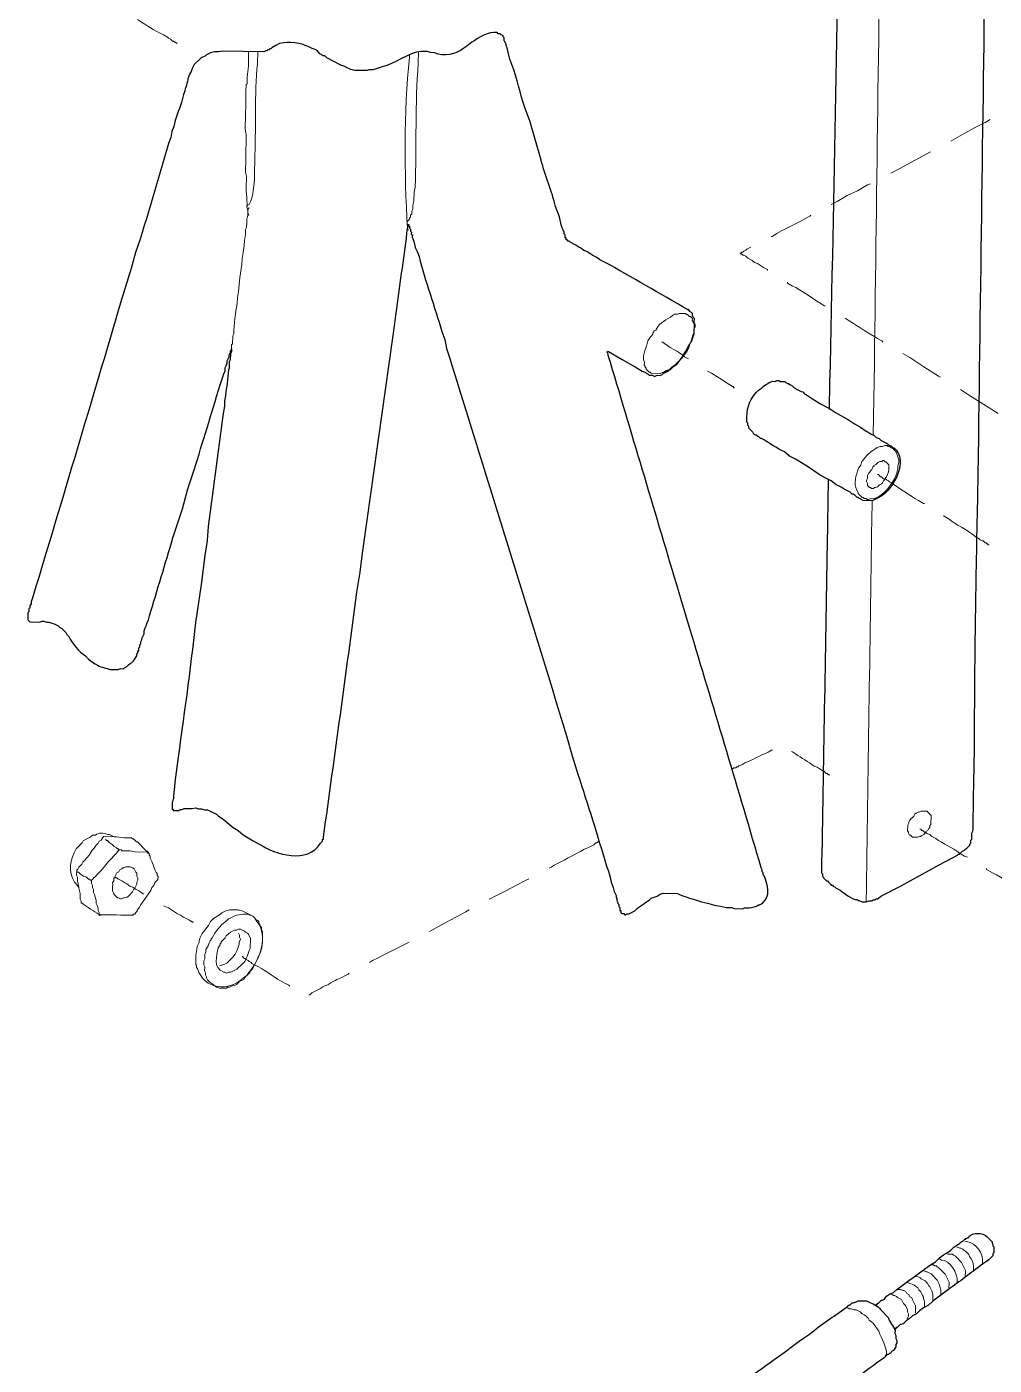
# Model space of a CAD drawing. Extents: x 0 to 563, y 0 to 205.
# Drawn here: x 450.97 to 475.65, y 32.07 to 66.21 of the extents above; entities that cross this region are included whole.
import ezdxf

# ---------------------------------------------------------------- set-up
doc = ezdxf.new("R2010")
doc.units = 0
doc.header["$LTSCALE"] = 0.3
doc.header["$MEASUREMENT"] = 0
doc.layers.add('1', color=1, linetype='CONTINUOUS')

msp = doc.modelspace()

# ---------------------------------------------------------------- linework, layer by layer
at = {"layer": '1', "color": 41, "lineweight": 25}
for points in [[(471.447, 56.45), (471.458, 57.142, 0.001726), (471.738, 71.806), (471.738, 71.832), (471.738, 71.858), (471.687, 71.859), (471.637, 71.911)], [(475.136, 47.359), (475.144, 47.795, -0.004508), (475.221, 53.769), (475.247, 55.282, -0.000091), (475.438, 69.255), (475.439, 69.357)], [(453.744, 60.449), (453.634, 60.041), (453.362, 59.173, -0.001525), (451.13, 51.698), (451.076, 51.545), (451.076, 51.494), (451.049, 51.443), (451.048, 51.392), (451.022, 51.366), (451.021, 51.289), (450.995, 51.264), (450.993, 51.162)], [(458.458, 45.391), (458.511, 45.441), (458.512, 45.492), (458.537, 45.492), (458.538, 45.543, 0.001069), (459.39, 51.786), (459.475, 52.297), (459.535, 52.784), (459.681, 53.807, -0.000188), (460.354, 58.642), (460.384, 58.847), (460.412, 59.026)], [(461.556, 58.442), (461.63, 58.235), (461.677, 58.004), (461.75, 57.772, -0.001105), (464.738, 48.129), (464.883, 47.613), (465.028, 47.149, -0.007757), (465.757, 44.803), (465.806, 44.674), (465.855, 44.519), (465.878, 44.391), (465.927, 44.261), (465.951, 44.159), (466.001, 44.055), (466, 44.004), (466.025, 43.978), (466.024, 43.926), (466.049, 43.875), (466.048, 43.849), (466.074, 43.823), (466.073, 43.772), (466.098, 43.746), (466.097, 43.669), (466.122, 43.668), (466.121, 43.617), (466.147, 43.591), (466.198, 43.59), (466.223, 43.564), (466.249, 43.564), (466.275, 43.589), (466.326, 43.588), (466.481, 43.662)], [(453.744, 50.114), (453.771, 50.165), (453.772, 50.216), (453.798, 50.241), (453.799, 50.293), (453.824, 50.292), (453.826, 50.369), (453.852, 50.394), (453.853, 50.445), (453.879, 50.471), (453.88, 50.522), (453.906, 50.573), (453.907, 50.624), (453.934, 50.675), (453.96, 50.726), (453.962, 50.803), (453.989, 50.879), (454.015, 50.93), (454.042, 51.006), (454.069, 51.083), (454.096, 51.185, 0.002824), (454.695, 53.175), (454.776, 53.43), (454.939, 53.914), (455.076, 54.425), (455.238, 54.909, 0.003105), (455.89, 57.052), (455.917, 57.129), (455.944, 57.205), (455.971, 57.282), (455.998, 57.358), (456.025, 57.435), (456.027, 57.512), (456.053, 57.562), (456.08, 57.639), (456.081, 57.69), (456.107, 57.741), (456.134, 57.792), (456.135, 57.869), (456.161, 57.894), (456.162, 57.945), (456.188, 57.97), (456.189, 57.996), (456.187, 57.919), (456.161, 57.868), (456.158, 57.714), (456.132, 57.664), (456.129, 57.51)], [(469.779, 44.554), (469.754, 44.58), (469.755, 44.631), (469.73, 44.657), (469.731, 44.709), (469.706, 44.76, 0.001091), (467.936, 50.689), (467.669, 51.566), (467.548, 51.978, 0.000344), (465.803, 57.83), (465.803, 57.856), (465.778, 57.907), (465.779, 57.933), (465.805, 57.932), (466.16, 57.721), (466.49, 57.536), (466.668, 57.43), (466.744, 57.403), (466.769, 57.377), (466.82, 57.351), (466.845, 57.325), (466.922, 57.323), (466.973, 57.297), (466.999, 57.296), (467.051, 57.321), (467.128, 57.32), (467.179, 57.344), (467.205, 57.37), (467.309, 57.419), (467.335, 57.444), (467.387, 57.469), (467.465, 57.545), (467.569, 57.62), (467.647, 57.721)], [(455.598, 53.467), (455.566, 53.109), (455.508, 52.725), (455.418, 51.983), (455.303, 51.241, -0.005948), (454.829, 47.582, 0.015186), (454.709, 46.558)], [(453.382, 20.218), (454.265, 20.87), (455.174, 21.521, -0.000297), (468.677, 31.238), (469.067, 31.539, 0.012492), (470.781, 32.766), (470.859, 32.816), (470.936, 32.865)]]:
    msp.add_lwpolyline(points, format="xyb", dxfattribs=at)
at = {"layer": '1', "color": 41, "lineweight": 13}
for points in [[(472.777, 71.122), (472.777, 71.096, 0.000691), (472.587, 57.174), (472.563, 55.79)], [(472.674, 54.788), (472.7, 54.787), (472.725, 54.761), (472.75, 54.735), (472.776, 54.735), (472.801, 54.708), (472.826, 54.682), (472.878, 54.682), (472.903, 54.655), (472.954, 54.629), (472.979, 54.603), (473.03, 54.576, 0.015877), (473.714, 54.129), (473.841, 54.049), (473.867, 54.049)], [(472.535, 54.123), (472.526, 53.61, 0.000265), (472.384, 43.919), (472.384, 43.893)]]:
    msp.add_lwpolyline(points, format="xyb", dxfattribs=at)
for points in [[(454.455, 66.002), (454.557, 65.949), (454.582, 65.922), (454.633, 65.896), (454.658, 65.87), (454.683, 65.844), (454.709, 65.843), (454.734, 65.817), (454.76, 65.817), (454.785, 65.791), (454.81, 65.79)], [(456.624, 65.374), (456.628, 65.579)], [(456.853, 65.268), (456.858, 65.575)], [(460.956, 65.274), (460.962, 65.581)], [(460.728, 65.432), (460.73, 65.509)], [(456.561, 64.683), (456.562, 64.734), (456.588, 64.759)], [(456.565, 63.452), (456.542, 63.606), (456.548, 63.965)], [(474.54, 63.295), (474.902, 63.494), (475.161, 63.643), (475.42, 63.767), (475.549, 63.842)], [(473.012, 62.475), (473.245, 62.599), (474.022, 63.022)], [(456.571, 62.298), (456.573, 62.4), (456.549, 62.503)], [(456.78, 62.525), (456.784, 62.781)], [(471.486, 61.681), (471.641, 61.755), (471.9, 61.905), (472.158, 62.028), (472.417, 62.178), (472.495, 62.202)], [(460.656, 61.253), (460.682, 61.252), (460.734, 61.303), (460.734, 61.328), (460.76, 61.353), (460.761, 61.405), (460.787, 61.43), (460.789, 61.507), (460.815, 61.558), (460.817, 61.66), (460.844, 61.762), (460.848, 61.993), (460.876, 62.121)], [(456.585, 61.631), (456.611, 61.656), (456.637, 61.681)], [(456.632, 61.399), (456.608, 61.477), (456.609, 61.528), (456.585, 61.605)], [(456.609, 61.528), (456.609, 61.553), (456.635, 61.579), (456.636, 61.604)], [(456.337, 59.148), (456.34, 59.301), (456.368, 59.455), (456.4, 59.813), (456.457, 60.146), (456.459, 60.299), (456.488, 60.453), (456.516, 60.632), (456.519, 60.76), (456.547, 60.913), (456.549, 61.042), (456.576, 61.092), (456.578, 61.221)], [(470.942, 61.383), (470.968, 61.408)], [(460.703, 61.021), (460.679, 61.073)], [(469.958, 60.861), (469.984, 60.861)], [(469.866, 59.991), (469.867, 60.016), (469.765, 60.069), (469.689, 60.122), (469.613, 60.175), (469.537, 60.202), (469.461, 60.254), (469.359, 60.307), (469.309, 60.359), (469.258, 60.386), (469.232, 60.386), (469.207, 60.412), (469.181, 60.413), (469.182, 60.439), (469.156, 60.439), (469.182, 60.439), (469.208, 60.464), (469.233, 60.463), (469.26, 60.489), (469.311, 60.513), (469.337, 60.538), (469.389, 60.563), (469.441, 60.588)], [(470.501, 59.595), (470.374, 59.674), (470.374, 59.7)], [(471.338, 59.093), (471.313, 59.094)], [(467.488, 58.878), (467.565, 58.877), (467.616, 58.901), (467.77, 58.899), (467.795, 58.873), (467.821, 58.872), (467.846, 58.846), (467.871, 58.82), (467.897, 58.82), (467.948, 58.767), (467.947, 58.716), (467.972, 58.69), (467.971, 58.664), (467.997, 58.638), (467.992, 58.382), (467.965, 58.305), (467.938, 58.203), (467.885, 58.127), (467.858, 58.025), (467.805, 57.924), (467.726, 57.822), (467.673, 57.746), (467.595, 57.671), (467.517, 57.595), (467.439, 57.545), (467.361, 57.47), (467.284, 57.445), (467.206, 57.395), (467.18, 57.396), (467.128, 57.371), (466.898, 57.375), (466.872, 57.401), (466.847, 57.402), (466.822, 57.428), (466.796, 57.454), (466.771, 57.48), (466.772, 57.505), (466.746, 57.531), (466.747, 57.557), (466.722, 57.583), (466.723, 57.66), (466.698, 57.712), (466.7, 57.814), (466.728, 57.916), (466.754, 57.993), (466.782, 58.095), (466.809, 58.197), (466.862, 58.273), (466.941, 58.374), (466.941, 58.4), (466.967, 58.425), (466.968, 58.451), (467.019, 58.476), (467.072, 58.577)], [(471.922, 58.724), (471.846, 58.777)], [(456.189, 57.996), (456.191, 58.099), (456.217, 58.124), (456.22, 58.329), (456.247, 58.38)], [(467.168, 58.165), (467.193, 58.165)], [(472.81, 58.17), (472.785, 58.196)], [(467.751, 57.796), (467.853, 57.743)], [(474.282, 57.273), (474.231, 57.3), (473.85, 57.537), (473.495, 57.774), (473.318, 57.88)], [(468.335, 57.427), (468.436, 57.374)], [(468.969, 57.031), (468.995, 57.031), (468.994, 57.005), (469.02, 57.005)], [(475.753, 56.35), (474.992, 56.825), (474.789, 56.957)], [(472.661, 55.48), (472.738, 55.505), (472.789, 55.504), (472.867, 55.528), (472.918, 55.527), (472.943, 55.501), (472.994, 55.5), (473.02, 55.474), (473.045, 55.474), (473.07, 55.448), (473.121, 55.395), (473.146, 55.369), (473.146, 55.344), (473.17, 55.292), (473.195, 55.215), (473.219, 55.163), (473.218, 55.086), (473.191, 55.009), (473.19, 54.933), (473.162, 54.83), (473.135, 54.754), (473.108, 54.677)], [(472.163, 54.873), (472.19, 54.95), (472.243, 55.026), (472.27, 55.128), (472.296, 55.128), (472.296, 55.153), (472.322, 55.178)], [(472.904, 54.732), (472.878, 54.707), (472.852, 54.656), (472.826, 54.631), (472.799, 54.58), (472.773, 54.555), (472.721, 54.53), (472.695, 54.505), (472.669, 54.48), (472.617, 54.455), (472.592, 54.456), (472.566, 54.43), (472.514, 54.431), (472.489, 54.457), (472.464, 54.458), (472.413, 54.51), (472.414, 54.561), (472.389, 54.613), (472.39, 54.639), (472.416, 54.689), (472.418, 54.766), (472.444, 54.817), (472.47, 54.842), (472.497, 54.893), (472.523, 54.918), (472.549, 54.969), (472.55, 54.995), (472.575, 54.994), (472.576, 55.02), (472.628, 55.045), (472.654, 55.07), (472.68, 55.095), (472.731, 55.12), (472.783, 55.119), (472.809, 55.144), (472.834, 55.144), (472.86, 55.118), (472.885, 55.117), (472.936, 55.065), (472.961, 55.039), (472.96, 54.988)], [(472.639, 54.198), (472.561, 54.174), (472.51, 54.175), (472.433, 54.151), (472.407, 54.151), (472.382, 54.177), (472.33, 54.178), (472.305, 54.204), (472.28, 54.205), (472.179, 54.309), (472.179, 54.335)], [(474.349, 53.733), (474.374, 53.732), (474.501, 53.653)], [(475.135, 53.232), (475.16, 53.206), (475.262, 53.153), (475.287, 53.127), (475.338, 53.1), (475.364, 53.1), (475.414, 53.048), (475.44, 53.047), (475.465, 53.021), (475.49, 53.021), (475.49, 52.995), (475.516, 52.995)], [(469.885, 47.706), (469.963, 47.756), (469.988, 47.756)], [(470.475, 47.722), (470.501, 47.721), (470.577, 47.669)], [(468.954, 47.287), (468.98, 47.286), (469.006, 47.311), (469.057, 47.31), (469.083, 47.336), (469.109, 47.335), (469.135, 47.36), (469.213, 47.385), (469.29, 47.435)], [(471.058, 47.353), (471.135, 47.326), (471.211, 47.273), (471.287, 47.221), (471.313, 47.22), (471.338, 47.194), (471.363, 47.168), (471.389, 47.168), (471.414, 47.141), (471.439, 47.141), (471.439, 47.115)], [(452.224, 45.242), (452.381, 45.393), (452.407, 45.444), (452.485, 45.494), (452.588, 45.543), (452.641, 45.594), (452.717, 45.593)], [(452.973, 45.562), (452.922, 45.563), (452.922, 45.538), (452.896, 45.538), (452.896, 45.513), (452.869, 45.462), (452.817, 45.437), (452.791, 45.386), (452.739, 45.336), (452.686, 45.26), (452.634, 45.209), (452.555, 45.082), (452.45, 44.956), (452.398, 44.906), (452.371, 44.855), (452.319, 44.804), (452.293, 44.779), (452.267, 44.728), (452.24, 44.703), (452.238, 44.575), (452.263, 44.523), (452.261, 44.421), (452.285, 44.318)], [(453.327, 45.223), (453.301, 45.223), (453.301, 45.249), (453.276, 45.25), (453.251, 45.276), (453.2, 45.302), (453.149, 45.354), (453.073, 45.407), (453.048, 45.433), (453.023, 45.459), (452.997, 45.459), (452.972, 45.486)], [(453.026, 45.613), (453.077, 45.612), (453.178, 45.559)], [(454.069, 45.133), (454.069, 45.159), (454.044, 45.159), (454.044, 45.185), (454.018, 45.185), (453.993, 45.211), (453.792, 45.42), (453.766, 45.421), (453.741, 45.447), (453.69, 45.499), (453.665, 45.499), (453.64, 45.525), (453.537, 45.527)], [(465.563, 45.422), (465.537, 45.422), (465.511, 45.397), (465.485, 45.398), (465.459, 45.372), (465.433, 45.347), (465.278, 45.273), (465.226, 45.248), (465.175, 45.223), (465.097, 45.173)], [(473.749, 45.742), (473.775, 45.741), (473.8, 45.715), (473.825, 45.715), (473.876, 45.663), (473.902, 45.662), (473.927, 45.636), (474.003, 45.609), (474.054, 45.557), (474.155, 45.504)], [(453.274, 45.147), (453.274, 45.173), (453.3, 45.172), (453.3, 45.198), (453.326, 45.197), (453.327, 45.223), (453.378, 45.222), (453.403, 45.196), (453.608, 45.192), (453.736, 45.165), (454.044, 45.159), (454.043, 45.134), (454.069, 45.133), (454.094, 45.107), (454.093, 45.082), (454.119, 45.055), (454.118, 45.004), (454.167, 44.901), (454.241, 44.694), (454.265, 44.643), (454.291, 44.616), (454.29, 44.565), (454.315, 44.539), (454.314, 44.462), (454.235, 44.387), (454.208, 44.31), (454.156, 44.26), (454.129, 44.183), (453.866, 43.803), (453.84, 43.752), (453.787, 43.676), (453.787, 43.651), (453.761, 43.625), (453.734, 43.6), (453.734, 43.575), (453.683, 43.576), (453.682, 43.55), (453.657, 43.55)], [(474.764, 45.135), (474.891, 45.055), (474.968, 45.028)], [(453.158, 44.38), (453.185, 44.43), (453.186, 44.507), (453.212, 44.507), (453.212, 44.533), (453.239, 44.583), (453.265, 44.634), (453.317, 44.659), (453.343, 44.71), (453.395, 44.735), (453.421, 44.76), (453.447, 44.759), (453.498, 44.784), (453.601, 44.782), (453.652, 44.756), (453.677, 44.755), (453.703, 44.729), (453.728, 44.703), (453.753, 44.651), (453.778, 44.625), (453.777, 44.548), (453.801, 44.497), (453.8, 44.445), (453.774, 44.395), (453.773, 44.343)], [(464.424, 44.826), (464.346, 44.776), (464.294, 44.751)], [(475.45, 44.738), (475.449, 44.712), (475.602, 44.633)], [(452.284, 44.266), (452.234, 44.344), (452.184, 44.396)], [(452.621, 44.44), (452.595, 44.441), (452.57, 44.467), (452.544, 44.467), (452.519, 44.493), (452.494, 44.519), (452.417, 44.546), (452.341, 44.599), (452.316, 44.625), (452.291, 44.651), (452.265, 44.651), (452.24, 44.678)], [(452.862, 43.564), (452.836, 43.565), (452.836, 43.539), (452.81, 43.539), (452.812, 43.616), (452.787, 43.668), (452.788, 43.719), (452.763, 43.797), (452.739, 43.848), (452.74, 43.925), (452.691, 44.08), (452.667, 44.132), (452.668, 44.209), (452.643, 44.26), (452.644, 44.312), (452.619, 44.363), (452.621, 44.44), (452.647, 44.465), (452.673, 44.491), (452.673, 44.516), (452.699, 44.516)], [(453.948, 44.084), (453.847, 44.163), (453.745, 44.216), (453.669, 44.268), (453.593, 44.295), (453.517, 44.348), (453.466, 44.374), (453.39, 44.427), (453.288, 44.48), (453.263, 44.506), (453.237, 44.506), (453.212, 44.533)], [(463.777, 44.478), (463.673, 44.429), (463.44, 44.304), (463.208, 44.18), (462.949, 44.057), (462.768, 43.957)], [(453.615, 44.09), (453.563, 44.039), (453.536, 44.014), (453.511, 44.014), (453.459, 43.99), (453.433, 43.99), (453.382, 43.965), (453.356, 43.966), (453.305, 43.992), (453.28, 43.993), (453.204, 44.071)], [(452.33, 43.958), (452.355, 43.906), (452.354, 43.855), (452.38, 43.855)], [(455.218, 43.369), (455.192, 43.37), (455.167, 43.396), (455.141, 43.396), (455.116, 43.423), (455.065, 43.449), (455.015, 43.476), (454.964, 43.502), (454.888, 43.555), (454.811, 43.582), (454.659, 43.687), (454.583, 43.739), (454.456, 43.793)], [(452.811, 43.565), (452.836, 43.565)], [(455.308, 42.676), (455.31, 42.752), (455.363, 42.854), (455.364, 42.905), (455.391, 42.982), (455.444, 43.084), (455.601, 43.286), (455.654, 43.388), (455.732, 43.463), (455.888, 43.563)], [(456.039, 43.381), (456.091, 43.431), (456.117, 43.457)], [(456.147, 43.687), (456.224, 43.686)], [(456.53, 43.629), (456.734, 43.523), (456.759, 43.497), (456.784, 43.471), (456.834, 43.393)], [(456.555, 43.577), (456.606, 43.576), (456.657, 43.55), (456.683, 43.549), (456.734, 43.523), (456.759, 43.497), (456.784, 43.471), (456.809, 43.445), (456.86, 43.418), (456.885, 43.392), (456.884, 43.341), (456.91, 43.315), (456.934, 43.263), (456.959, 43.237), (456.959, 43.186), (456.983, 43.134), (456.98, 42.929)], [(462.25, 43.684), (462.172, 43.634), (461.655, 43.361), (461.24, 43.137)], [(455.848, 42.717), (455.9, 42.794), (455.901, 42.819), (455.927, 42.844), (455.927, 42.87), (455.979, 42.92), (456.032, 42.971), (456.058, 43.022), (456.163, 43.122), (456.266, 43.172), (456.317, 43.171), (456.369, 43.196), (456.42, 43.195), (456.522, 43.142), (456.547, 43.116), (456.598, 43.089), (456.623, 43.063), (456.673, 42.96), (456.668, 42.703), (456.642, 42.652), (456.588, 42.5), (456.561, 42.449), (456.534, 42.372), (456.43, 42.271), (456.378, 42.221), (456.326, 42.171), (456.274, 42.146), (456.222, 42.121), (456.17, 42.096), (456.119, 42.097), (456.067, 42.073), (456.017, 42.099), (455.991, 42.1)], [(456.367, 43.093), (456.392, 43.041), (456.391, 42.99), (456.416, 42.938), (456.389, 42.862), (456.388, 42.811), (456.334, 42.658), (456.307, 42.607), (456.281, 42.556), (456.228, 42.48), (456.072, 42.329), (456.02, 42.304), (455.943, 42.28), (455.891, 42.255)], [(456.843, 42.418), (456.816, 42.367), (456.789, 42.291), (456.736, 42.189), (456.684, 42.139), (456.658, 42.088), (456.605, 42.038), (456.579, 42.012), (456.527, 41.962), (456.501, 41.911), (456.397, 41.862), (456.371, 41.837), (456.319, 41.786), (456.267, 41.761), (456.242, 41.762), (456.138, 41.712), (456.087, 41.713), (456.061, 41.688), (455.881, 41.691), (455.83, 41.718), (455.805, 41.718), (455.754, 41.745), (455.729, 41.771), (455.704, 41.797), (455.653, 41.823), (455.628, 41.849), (455.577, 41.902), (455.552, 41.953), (455.553, 41.979), (455.528, 42.031), (455.529, 42.082), (455.504, 42.134), (455.506, 42.236), (455.481, 42.288), (455.483, 42.39), (455.51, 42.441), (455.511, 42.544), (455.538, 42.62), (455.539, 42.672), (455.592, 42.773), (455.619, 42.85), (455.646, 42.901), (455.672, 42.926), (455.672, 42.951), (455.698, 42.977)], [(460.723, 42.864), (460.619, 42.815), (460.386, 42.69), (460.128, 42.567), (459.895, 42.442), (459.791, 42.393), (459.714, 42.343)], [(455.326, 42.188), (455.301, 42.214), (455.301, 42.265), (455.276, 42.291), (455.278, 42.394)], [(456.865, 42.238), (456.713, 42.318), (456.688, 42.344), (456.637, 42.37), (456.612, 42.397), (456.561, 42.423), (456.536, 42.449), (456.51, 42.45), (456.485, 42.476), (456.46, 42.502)], [(456.632, 42.088), (456.579, 42.012), (456.501, 41.962)], [(459.196, 42.07), (459.17, 42.045), (459.067, 41.995)], [(457.677, 41.737), (457.652, 41.763), (457.55, 41.816)], [(458.652, 41.771), (458.575, 41.747), (458.523, 41.722), (458.445, 41.672), (458.239, 41.573), (458.213, 41.548), (458.186, 41.523), (458.161, 41.523)], [(474.901, 35.233), (474.952, 35.232)], [(474.459, 34.907), (474.588, 34.905), (474.613, 34.879), (474.664, 34.853), (474.689, 34.827), (474.815, 34.696), (474.839, 34.644), (474.864, 34.593), (474.889, 34.541), (474.914, 34.489), (474.911, 34.31)], [(474.693, 35.083), (474.719, 35.082), (474.77, 35.056), (474.795, 35.056), (474.846, 35.029), (474.871, 35.003), (474.922, 34.976), (474.947, 34.95), (474.998, 34.898), (475.022, 34.846)], [(473.836, 34.482), (473.862, 34.482), (473.913, 34.455), (473.939, 34.455), (474.04, 34.402), (474.065, 34.376), (474.116, 34.324), (474.141, 34.297), (474.191, 34.245)], [(474.044, 34.633), (474.096, 34.632), (474.121, 34.606), (474.172, 34.605), (474.197, 34.579), (474.248, 34.552), (474.273, 34.526), (474.324, 34.474), (474.349, 34.448), (474.399, 34.396), (474.498, 34.189), (474.495, 34.009)], [(474.252, 34.783), (474.303, 34.756)], [(475.121, 34.588), (475.118, 34.46)], [(475.353, 34.687), (475.352, 34.636)], [(473.421, 34.182), (473.447, 34.181), (473.497, 34.155)], [(473.629, 34.332), (473.706, 34.331), (473.756, 34.304), (473.782, 34.278), (473.833, 34.252), (473.883, 34.225), (473.909, 34.199), (473.959, 34.147), (473.984, 34.095), (474.009, 34.069), (474.034, 34.017), (474.058, 33.966), (474.083, 33.888), (474.08, 33.709)], [(474.704, 34.211), (474.703, 34.16)], [(473.005, 33.881), (473.031, 33.881), (473.082, 33.854), (473.108, 33.854), (473.158, 33.827), (473.184, 33.801), (473.285, 33.748), (473.335, 33.645), (473.385, 33.592), (473.41, 33.541), (473.435, 33.489), (473.434, 33.438), (473.459, 33.386), (473.458, 33.335), (473.431, 33.258)], [(473.187, 34.006), (473.264, 34.005), (473.315, 33.978), (473.341, 33.978), (473.391, 33.951), (473.416, 33.9), (473.467, 33.873), (473.492, 33.821), (473.543, 33.795), (473.567, 33.743), (473.592, 33.691), (473.617, 33.64), (473.642, 33.588), (473.638, 33.409)], [(473.701, 34.049), (473.726, 33.997), (473.776, 33.945)], [(474.29, 33.987), (474.287, 33.859)], [(471.845, 33.517), (471.897, 33.541), (471.948, 33.515), (471.999, 33.514), (472.075, 33.487), (472.127, 33.486), (472.178, 33.459), (472.228, 33.433), (472.279, 33.381), (472.33, 33.354), (472.38, 33.328), (472.431, 33.276), (472.456, 33.224), (472.557, 33.145), (472.707, 32.937)], [(473.874, 33.687), (473.872, 33.558)], [(472.902, 32.344), (472.876, 32.319), (472.875, 32.293)]]:
    msp.add_lwpolyline(points, dxfattribs=at)
at = {"layer": '1', "color": 41, "lineweight": 25}
for points in [[(463.292, 65.387), (463.268, 65.49), (463.244, 65.593), (463.22, 65.671), (463.195, 65.722), (463.196, 65.774), (463.171, 65.8), (463.171, 65.825), (463.146, 65.851), (463.147, 65.928), (463.122, 65.954), (463.123, 65.98), (463.072, 66.007), (463.047, 66.033), (462.995, 66.034), (462.97, 66.06)], [(457.219, 65.672), (457.193, 65.647), (457.167, 65.647), (457.141, 65.622), (457.116, 65.622), (457.089, 65.597), (457.064, 65.598), (457.012, 65.573), (455.961, 65.591), (455.858, 65.567), (455.755, 65.569), (455.652, 65.545), (455.549, 65.495), (455.523, 65.47), (455.419, 65.421), (455.393, 65.396), (455.237, 65.244), (455.184, 65.143), (455.157, 65.066), (455.13, 65.015), (455.13, 64.99), (455.104, 64.965), (455.103, 64.939), (455.077, 64.888), (455.076, 64.863)], [(460.032, 65.187), (459.954, 65.163), (459.877, 65.139), (459.8, 65.114), (459.697, 65.116), (459.645, 65.091), (459.338, 65.097), (459.235, 65.124), (459.159, 65.151), (459.057, 65.204), (458.981, 65.231), (458.625, 65.417), (458.575, 65.469), (458.523, 65.47), (458.498, 65.496), (458.447, 65.522), (458.372, 65.601), (458.321, 65.627), (458.244, 65.654), (458.143, 65.707), (458.066, 65.734), (458.016, 65.761)], [(461.371, 65.549), (461.269, 65.55), (461.192, 65.577), (461.039, 65.58)], [(462.325, 65.814), (462.195, 65.714), (462.117, 65.664)], [(454.967, 64.48), (454.94, 64.378), (454.912, 64.276)], [(464.094, 62.809), (463.803, 63.814), (463.68, 64.124), (463.632, 64.279)], [(454.722, 63.663), (454.669, 63.536), (454.641, 63.383), (454.587, 63.23)], [(465.69, 60.217), (465.589, 60.27), (465.512, 60.322), (465.411, 60.376), (465.335, 60.428), (465.259, 60.481), (465.182, 60.508), (465.106, 60.56), (465.055, 60.587), (464.979, 60.639), (464.827, 60.719), (464.802, 60.745), (464.776, 60.746), (464.751, 60.772), (464.725, 60.772), (464.726, 60.823), (464.7, 60.824), (464.702, 60.901), (464.677, 60.927), (464.678, 60.978), (464.652, 61.004), (464.653, 61.03), (464.628, 61.081), (464.604, 61.159), (464.556, 61.365), (464.458, 61.623)], [(460.679, 61.073), (460.705, 61.124), (460.706, 61.175), (460.705, 61.149), (460.731, 61.123), (460.73, 61.072), (460.755, 61.046), (460.754, 60.995), (460.779, 60.968), (460.778, 60.917), (460.804, 60.891), (460.803, 60.84), (460.827, 60.788), (460.852, 60.711), (460.875, 60.582), (460.925, 60.479), (460.974, 60.35)], [(467.966, 58.357), (467.993, 58.408), (467.994, 58.51), (468.021, 58.561), (468.022, 58.612), (467.997, 58.664), (467.999, 58.766), (467.974, 58.793), (467.949, 58.844), (467.95, 58.896), (467.925, 58.922), (467.874, 58.948), (467.874, 58.974), (467.849, 58.974), (467.849, 59), (467.823, 59)], [(469.582, 56.893), (469.634, 56.943), (469.712, 56.993), (469.764, 57.043), (469.92, 57.143), (469.997, 57.168), (470.048, 57.167), (470.1, 57.191), (470.151, 57.191), (470.177, 57.164), (470.305, 57.162), (470.33, 57.136), (470.381, 57.11), (470.406, 57.109), (470.406, 57.084), (470.432, 57.083), (470.482, 57.057), (470.508, 57.031)], [(456.042, 56.896), (456.04, 56.793), (456.012, 56.666), (456.01, 56.537)], [(470.762, 56.898), (470.812, 56.846), (470.863, 56.819)], [(471.447, 56.476), (471.599, 56.371), (471.929, 56.185), (472.081, 56.08), (472.234, 56.001), (472.386, 55.895), (472.437, 55.869), (472.513, 55.816), (472.589, 55.789), (472.639, 55.737), (472.716, 55.71), (472.766, 55.658), (472.919, 55.578), (472.944, 55.552), (472.995, 55.526), (473.021, 55.525), (473.071, 55.473), (473.097, 55.473), (473.096, 55.447), (473.122, 55.447), (473.147, 55.421), (473.172, 55.394), (473.172, 55.369)], [(469.715, 55.711), (469.69, 55.711), (469.639, 55.763), (469.614, 55.764), (469.589, 55.79), (469.563, 55.79), (469.512, 55.817), (469.487, 55.868), (469.462, 55.895), (469.387, 55.973), (469.388, 56.024), (469.362, 56.05), (469.363, 56.101), (469.338, 56.128)], [(472.586, 54.148), (472.535, 54.123), (472.304, 54.127), (472.253, 54.154), (472.228, 54.18), (472.202, 54.18), (472.177, 54.206), (472.151, 54.207), (472.126, 54.233), (472.101, 54.259), (472.05, 54.285), (472.025, 54.286), (471.974, 54.338), (471.822, 54.418), (471.746, 54.47), (471.695, 54.497), (471.618, 54.524), (471.492, 54.629), (471.339, 54.708), (471.187, 54.788), (470.883, 54.998), (470.578, 55.183), (470.426, 55.262), (470.299, 55.367)], [(471.415, 54.655), (471.387, 52.989)], [(473.215, 54.881), (473.188, 54.804), (473.161, 54.728)], [(451.042, 51.033), (451.298, 51.028), (451.35, 51.053), (451.401, 51.052), (451.478, 51.025), (451.529, 51.024), (451.606, 50.997)], [(451.809, 50.891), (451.86, 50.865), (451.935, 50.786), (451.96, 50.76), (451.985, 50.709), (452.036, 50.656)], [(452.463, 50.162), (452.539, 50.084), (452.64, 50.005)], [(453.098, 49.817), (453.303, 49.814), (453.355, 49.839), (453.432, 49.837), (453.458, 49.862), (453.51, 49.887), (453.536, 49.912), (453.562, 49.938)], [(454.679, 46.328), (454.678, 46.251), (454.704, 46.251), (454.703, 46.225), (454.857, 46.222), (454.883, 46.248), (454.934, 46.247), (454.986, 46.271), (455.191, 46.268), (455.268, 46.292), (455.345, 46.265), (455.422, 46.264), (455.498, 46.237), (455.575, 46.236), (455.677, 46.183), (455.753, 46.156), (455.804, 46.129), (455.829, 46.103), (455.855, 46.077), (455.981, 45.998), (456.234, 45.788), (456.361, 45.709), (456.487, 45.604), (456.741, 45.446), (456.894, 45.366)], [(475.114, 46.103), (475.117, 46.257)], [(472.154, 43.949), (472.179, 43.923), (472.204, 43.922), (472.281, 43.895), (472.384, 43.893), (472.461, 43.918), (472.538, 43.916), (472.564, 43.942), (472.615, 43.941), (472.641, 43.966), (472.667, 43.965), (472.771, 44.041), (473.262, 44.289), (474.246, 44.836), (474.712, 45.084), (474.738, 45.109), (474.764, 45.109), (474.842, 45.185), (474.894, 45.209), (474.92, 45.234), (474.946, 45.26), (474.972, 45.285), (474.998, 45.31), (475.024, 45.335), (475.025, 45.361), (475.051, 45.386), (475.052, 45.463), (475.078, 45.488), (475.081, 45.642), (475.107, 45.693)], [(471.242, 44.631), (471.267, 44.605), (471.267, 44.554), (471.291, 44.502), (471.316, 44.476), (471.367, 44.424), (471.393, 44.423), (471.418, 44.397), (471.443, 44.371), (471.468, 44.345), (471.493, 44.319), (471.519, 44.319), (471.544, 44.293), (471.595, 44.266), (471.62, 44.24), (471.671, 44.214), (471.722, 44.187)], [(466.845, 43.938), (466.897, 43.988), (467.052, 44.037), (467.13, 44.087), (467.207, 44.111), (467.566, 44.105)], [(468.025, 43.943), (468.178, 43.889), (468.331, 43.861), (468.51, 43.807), (468.663, 43.778), (468.816, 43.75), (468.945, 43.748), (469.021, 43.721), (469.226, 43.717), (469.278, 43.742), (469.406, 43.74)], [(469.638, 43.813), (469.664, 43.812), (469.715, 43.837), (469.742, 43.862)], [(472.616, 33.606), (472.642, 33.605), (472.642, 33.631), (472.668, 33.631), (472.668, 33.656), (472.694, 33.656), (472.746, 33.706), (472.772, 33.731), (472.798, 33.731), (472.849, 33.756), (472.902, 33.832), (472.98, 33.882), (473.083, 33.931), (473.161, 34.007), (473.265, 34.082), (473.369, 34.157), (473.473, 34.232), (473.577, 34.307), (473.811, 34.483), (474.019, 34.633), (474.148, 34.708), (474.252, 34.808), (474.356, 34.884), (474.434, 34.934), (474.538, 35.009), (474.616, 35.084), (474.694, 35.134), (474.772, 35.184), (474.798, 35.209), (474.85, 35.234), (474.902, 35.284), (474.927, 35.284), (474.928, 35.31), (474.954, 35.309), (474.98, 35.334), (475.005, 35.334), (475.006, 35.36), (475.032, 35.385)], [(475.518, 35.299), (475.543, 35.273), (475.568, 35.247), (475.593, 35.221), (475.593, 35.196), (475.617, 35.144), (475.617, 35.118), (475.642, 35.092), (475.64, 34.938), (475.613, 34.913), (475.613, 34.862), (475.508, 34.761), (475.483, 34.762), (475.482, 34.736), (475.457, 34.736), (475.456, 34.711), (475.43, 34.711), (475.404, 34.686)], [(474.521, 34.034), (474.287, 33.859), (474.08, 33.709), (473.975, 33.608), (473.846, 33.533), (473.742, 33.458), (473.664, 33.382), (473.56, 33.333), (473.482, 33.257), (473.404, 33.207), (473.326, 33.132), (473.274, 33.107), (473.249, 33.108), (473.17, 33.032), (473.145, 33.032), (473.144, 33.007), (473.119, 33.007), (473.118, 32.982), (473.093, 32.982)], [(471.871, 33.542), (471.897, 33.567), (471.923, 33.592), (471.949, 33.592), (471.949, 33.617), (471.975, 33.617), (472.001, 33.642), (472.027, 33.667), (472.053, 33.667), (472.13, 33.691), (472.182, 33.716), (472.387, 33.712), (472.438, 33.686)], [(472.742, 33.501), (472.944, 33.292)], [(473.118, 32.956), (473.116, 32.879), (473.141, 32.827), (473.14, 32.75), (473.165, 32.699), (473.164, 32.647), (473.137, 32.597), (473.136, 32.545), (473.083, 32.444), (473.031, 32.419), (473.005, 32.368), (472.979, 32.369), (472.953, 32.343), (472.928, 32.344)]]:
    msp.add_lwpolyline(points, dxfattribs=at)
at = {"layer": '1', "color": 41, "lineweight": 13}
msp.add_lwpolyline([(473.962, 46.174), (474.037, 46.096), (474.033, 45.865), (474.007, 45.84), (474.006, 45.789), (473.98, 45.764), (473.954, 45.713), (473.902, 45.688), (473.875, 45.637), (473.849, 45.612), (473.798, 45.587), (473.772, 45.562), (473.746, 45.562), (473.694, 45.538), (473.566, 45.54), (473.541, 45.566), (473.516, 45.592), (473.49, 45.593), (473.465, 45.644), (473.466, 45.67), (473.44, 45.696), (473.443, 45.85), (473.47, 45.901), (473.47, 45.926), (473.497, 45.977), (473.523, 46.002), (473.523, 46.028), (473.549, 46.028), (473.601, 46.078), (473.627, 46.129), (473.654, 46.154), (473.705, 46.179), (473.731, 46.178), (473.783, 46.203), (473.936, 46.2)], close=True, dxfattribs=at)
for points in [[(453.795, 66.398), (454.082, 66.195), (454.157, 66.159), (454.455, 66.002)], [(456.588, 64.759), (456.579, 65.018), (456.635, 65.12), (456.624, 65.374)], [(456.784, 62.781), (456.814, 63.576), (456.778, 64.504), (456.853, 65.268)], [(460.679, 61.073), (460.599, 62.5), (460.586, 64.01), (460.728, 65.432)], [(460.876, 62.121), (460.91, 63.151), (460.872, 64.268), (460.956, 65.274)], [(456.548, 63.965), (456.553, 64.204), (456.557, 64.444), (456.561, 64.683)], [(456.549, 62.503), (456.554, 62.82), (456.56, 63.136), (456.565, 63.452)], [(456.637, 61.681), (456.753, 61.792), (456.788, 62.361), (456.78, 62.525)], [(456.585, 61.605), (456.595, 61.864), (456.548, 62.008), (456.571, 62.298)], [(456.578, 61.221), (456.571, 61.419), (456.619, 61.28), (456.609, 61.528)], [(469.984, 60.861), (470.3, 61.073), (470.614, 61.179), (470.942, 61.383)], [(471.313, 59.094), (471.095, 59.222), (470.703, 59.517), (470.501, 59.595)], [(456.247, 58.38), (456.248, 58.603), (456.293, 58.932), (456.337, 59.148)], [(467.072, 58.577), (467.158, 58.689), (467.387, 58.782), (467.488, 58.878)], [(472.785, 58.196), (472.485, 58.367), (472.212, 58.545), (471.922, 58.724)], [(467.193, 58.165), (467.314, 58.053), (467.598, 57.929), (467.751, 57.796)], [(468.436, 57.374), (468.628, 57.274), (468.789, 57.146), (468.969, 57.031)], [(472.322, 55.178), (472.443, 55.344), (472.493, 55.356), (472.661, 55.48)], [(472.96, 54.988), (472.967, 54.891), (472.942, 54.817), (472.904, 54.732)], [(472.179, 54.335), (472.057, 54.479), (472.098, 54.712), (472.163, 54.873)], [(473.108, 54.677), (472.948, 54.446), (472.903, 54.334), (472.639, 54.198)], [(474.501, 53.653), (474.604, 53.542), (475.024, 53.35), (475.135, 53.232)], [(469.29, 47.435), (469.46, 47.503), (469.708, 47.642), (469.885, 47.706)], [(470.577, 47.669), (470.738, 47.548), (470.897, 47.474), (471.058, 47.353)], [(452.717, 45.593), (452.822, 45.659), (452.911, 45.659), (453.026, 45.613)], [(453.537, 45.527), (453.292, 45.519), (453.214, 45.572), (452.973, 45.562)], [(474.155, 45.504), (474.354, 45.372), (474.573, 45.274), (474.764, 45.135)], [(452.184, 44.396), (452.014, 44.653), (452.079, 44.986), (452.224, 45.242)], [(452.699, 44.516), (452.903, 44.72), (453.065, 44.954), (453.274, 45.147)], [(465.097, 45.173), (464.869, 45.078), (464.656, 44.93), (464.424, 44.826)], [(453.204, 44.071), (453.117, 44.196), (453.168, 44.217), (453.158, 44.38)], [(475.602, 44.633), (475.887, 44.493), (476.122, 44.309), (476.414, 44.157)], [(452.285, 44.318), (452.309, 44.135), (452.344, 44.14), (452.33, 43.958)], [(453.773, 44.343), (453.727, 44.254), (453.681, 44.163), (453.615, 44.09)], [(452.38, 43.855), (452.509, 43.752), (452.676, 43.663), (452.811, 43.565)], [(456.224, 43.686), (456.397, 43.678), (456.365, 43.704), (456.53, 43.629)], [(453.657, 43.55), (453.392, 43.555), (453.127, 43.56), (452.862, 43.564)], [(455.698, 42.977), (455.786, 43.134), (455.891, 43.289), (456.039, 43.381)], [(455.888, 43.563), (455.962, 43.625), (456.052, 43.675), (456.147, 43.687)], [(456.117, 43.457), (456.256, 43.533), (456.397, 43.584), (456.555, 43.577)], [(456.834, 43.393), (457.143, 43.026), (456.919, 42.409), (456.632, 42.088)], [(455.278, 42.394), (455.276, 42.573), (455.282, 42.524), (455.308, 42.676)], [(455.991, 42.1), (455.701, 42.208), (455.821, 42.525), (455.848, 42.717)], [(456.98, 42.929), (456.989, 42.712), (456.929, 42.609), (456.843, 42.418)], [(456.501, 41.962), (456.143, 41.585), (455.472, 41.65), (455.326, 42.188)], [(457.55, 41.816), (457.293, 41.955), (457.1, 42.115), (456.865, 42.238)], [(459.067, 41.995), (458.889, 41.893), (458.88, 41.94), (458.652, 41.771)], [(474.952, 35.232), (475.19, 35.189), (475.37, 34.927), (475.353, 34.687)], [(475.022, 34.846), (475.074, 34.763), (475.127, 34.692), (475.121, 34.588)], [(474.303, 34.756), (474.509, 34.764), (474.729, 34.402), (474.704, 34.211)], [(473.497, 34.155), (473.577, 34.154), (473.632, 34.077), (473.701, 34.049)], [(474.191, 34.245), (474.282, 34.084), (474.242, 34.103), (474.29, 33.987)], [(473.776, 33.945), (473.867, 33.783), (473.827, 33.802), (473.874, 33.687)], [(472.707, 32.937), (472.768, 32.758), (472.908, 32.537), (472.902, 32.344)]]:
    msp.add_open_spline(points, degree=3, dxfattribs=at)
at = {"layer": '1', "color": 41, "lineweight": 25}
for points in [[(462.97, 66.06), (462.736, 66.091), (462.503, 65.944), (462.325, 65.814)], [(458.016, 65.761), (457.712, 65.814), (457.497, 65.876), (457.219, 65.672)], [(461.039, 65.58), (460.704, 65.559), (460.34, 65.252), (460.032, 65.187)], [(462.117, 65.664), (461.915, 65.508), (461.607, 65.427), (461.371, 65.549)], [(463.632, 64.279), (463.519, 64.653), (463.44, 65.016), (463.292, 65.387)], [(455.076, 64.863), (455.045, 64.734), (455.005, 64.609), (454.967, 64.48)], [(454.912, 64.276), (454.852, 64.071), (454.751, 63.878), (454.722, 63.663)], [(454.587, 63.23), (454.306, 62.304), (454.051, 61.367), (453.744, 60.449)], [(464.458, 61.623), (464.374, 61.998), (464.181, 62.417), (464.094, 62.809)], [(460.412, 59.026), (460.484, 59.709), (460.617, 60.394), (460.679, 61.073)], [(460.974, 60.35), (461.129, 59.717), (461.374, 59.074), (461.556, 58.442)], [(467.823, 59), (467.117, 59.403), (466.408, 59.83), (465.69, 60.217)], [(467.647, 57.721), (467.728, 57.869), (467.956, 58.179), (467.966, 58.357)], [(456.129, 57.51), (456.084, 57.361), (456.092, 57.062), (456.042, 56.896)], [(470.508, 57.031), (470.597, 56.98), (470.647, 56.927), (470.762, 56.898)], [(469.338, 56.128), (469.333, 56.479), (469.366, 56.609), (469.582, 56.893)], [(470.863, 56.819), (471.071, 56.681), (471.214, 56.587), (471.447, 56.476)], [(456.01, 56.537), (455.857, 55.53), (455.739, 54.481), (455.598, 53.467)], [(470.299, 55.367), (470.092, 55.464), (469.907, 55.594), (469.715, 55.711)], [(473.172, 55.369), (473.282, 55.24), (473.257, 55.038), (473.215, 54.881)], [(473.161, 54.728), (473.018, 54.455), (472.887, 54.265), (472.586, 54.148)], [(471.387, 52.989), (471.339, 50.203), (471.29, 47.417), (471.242, 44.631)], [(450.993, 51.162), (450.996, 51.06), (450.967, 51.111), (451.042, 51.033)], [(451.606, 50.997), (451.684, 50.978), (451.752, 50.949), (451.809, 50.891)], [(452.036, 50.656), (452.12, 50.475), (452.302, 50.279), (452.463, 50.162)], [(452.64, 50.005), (452.861, 49.873), (452.852, 49.888), (453.098, 49.817)], [(453.562, 49.938), (453.706, 50.04), (453.637, 49.973), (453.744, 50.114)], [(475.117, 46.257), (475.123, 46.624), (475.13, 46.992), (475.136, 47.359)], [(454.709, 46.558), (454.71, 46.44), (454.67, 46.514), (454.679, 46.328)], [(475.107, 45.693), (475.11, 45.83), (475.112, 45.966), (475.114, 46.103)], [(456.894, 45.366), (457.319, 45.097), (458.135, 44.844), (458.458, 45.391)], [(469.742, 43.862), (469.952, 44.039), (469.874, 44.33), (469.779, 44.554)], [(467.566, 44.105), (467.707, 44.032), (467.867, 43.992), (468.025, 43.943)], [(471.722, 44.187), (471.809, 44.126), (472.041, 43.934), (472.154, 43.949)], [(466.481, 43.662), (466.565, 43.756), (466.741, 43.867), (466.845, 43.938)], [(469.406, 43.74), (469.487, 43.74), (469.571, 43.769), (469.638, 43.813)], [(475.032, 35.385), (475.2, 35.467), (475.397, 35.457), (475.518, 35.299)], [(475.404, 34.686), (475.106, 34.474), (474.827, 34.246), (474.521, 34.034)], [(470.936, 32.865), (471.223, 33.103), (471.566, 33.324), (471.871, 33.542)], [(472.438, 33.686), (472.527, 33.662), (472.691, 33.576), (472.742, 33.501)], [(472.944, 33.292), (472.977, 33.167), (473.085, 33.081), (473.118, 32.956)], [(472.928, 32.344), (472.721, 32.157), (472.398, 31.962), (472.174, 31.767)]]:
    msp.add_open_spline(points, degree=3, dxfattribs=at)

doc.saveas('drawing.dxf')
